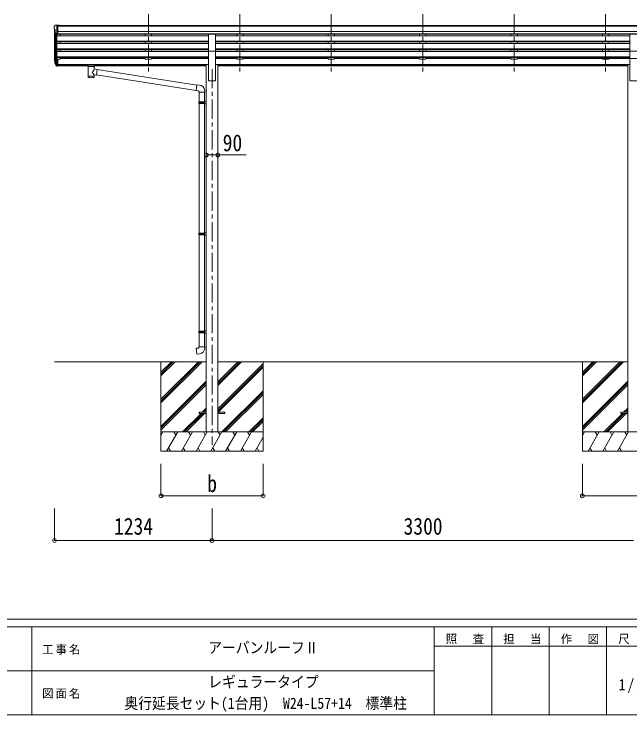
# Model space of a CAD drawing. Units: millimetres at full size, sheet at 1:30; some dimension numbers follow another scale. Extents: x -8432 to 8432, y -5820 to 5820.
# Drawn here: x -589 to 4234, y -5820 to -329 of the extents above; entities that cross this region are included whole.
import ezdxf
from ezdxf.enums import TextEntityAlignment as Align

# ---------------------------------------------------------------- set-up
doc = ezdxf.new("R2010")
doc.units = ezdxf.units.MM
doc.header["$LTSCALE"] = 30
doc.header["$PDMODE"] = 32
doc.header["$PDSIZE"] = 30
doc.linetypes.add('CHAIN1', pattern=[8, 5, -1, 1, -1])
for name, color, linetype, lineweight in [('0-0_0', 7, 'Continuous', 9), ('0-1_本体', 5, 'CHAIN1', 9), ('0-3_ELV2', 4, 'Continuous', 9), ('0-6_OTH_LINE', 6, 'Continuous', 9), ('0-9_OUTLINE', 7, 'Continuous', 9), ('F-0_240', 7, 'Continuous', 9)]:
    doc.layers.add(name, color=color, linetype=linetype, lineweight=lineweight)
doc.styles.add('ＭＳ ゴシック', font='')
doc.styles.get('ＭＳ ゴシック').set_extended_font_data('MS Gothic')

msp = doc.modelspace()

# ---------------------------------------------------------------- linework, layer by layer
at = {"layer": '0-0_0'}
for p, q in [((-272.83, -3052.93), (915.97, -3052.93)), ((561.17, -3052.93), (561.17, -3752.93)), ((561.17, -3347.11), (855.35, -3052.93)), ((561.17, -3361.25), (869.49, -3052.93)), ((561.17, -3375.39), (883.63, -3052.93)), ((561.17, -3163.26), (671.5, -3052.93)), ((561.17, -3149.12), (657.36, -3052.93)), ((561.17, -3134.98), (643.22, -3052.93)), ((1006.37, -3238.56), (1192, -3052.93)), ((1006.37, -3224.42), (1177.86, -3052.93)), ((1006.37, -3210.27), (1163.72, -3052.93)), ((1006.37, -3052.93), (4215.97, -3052.93)), ((1006.37, -3422.4), (1361.17, -3067.61)), ((1361.17, -3052.93), (1361.17, -3752.93)), ((3861.17, -3052.93), (3861.17, -3752.93)), ((3861.17, -3347.11), (4155.35, -3052.93)), ((3861.17, -3361.25), (4169.49, -3052.93)), ((3861.17, -3375.39), (4183.63, -3052.93)), ((3861.17, -3163.26), (3971.5, -3052.93)), ((3861.17, -3149.12), (3957.36, -3052.93)), ((3861.17, -3134.98), (3943.22, -3052.93)), ((1006.37, -3436.55), (1361.17, -3081.75)), ((1008.63, -3448.43), (1361.17, -3095.89)), ((561.17, -3559.24), (915.97, -3204.44)), ((561.17, -3573.38), (915.97, -3218.58)), ((561.17, -3587.52), (915.97, -3232.72)), ((3861.17, -3559.24), (4215.97, -3204.44)), ((3861.17, -3573.38), (4215.97, -3218.58)), ((3861.17, -3587.52), (4215.97, -3232.72)), ((1037.98, -3602.93), (1361.17, -3279.74)), ((1052.12, -3602.93), (1361.17, -3293.88)), ((1066.26, -3602.93), (1361.17, -3308.02)), ((729.61, -3602.93), (875.11, -3457.43)), ((743.75, -3602.93), (889.25, -3457.43)), ((757.89, -3602.93), (903.39, -3457.43)), ((884.11, -3448.43), (915.97, -3416.57)), ((898.25, -3448.43), (915.97, -3430.71)), ((912.39, -3448.43), (915.97, -3444.86)), ((4029.61, -3602.93), (4175.11, -3457.43)), ((4043.75, -3602.93), (4189.25, -3457.43)), ((4057.89, -3602.93), (4203.39, -3457.43)), ((4184.11, -3448.43), (4215.97, -3416.57)), ((4198.25, -3448.43), (4215.97, -3430.71)), ((4212.39, -3448.43), (4215.97, -3444.86)), ((1250.11, -3602.93), (1361.17, -3491.87)), ((1264.25, -3602.93), (1361.17, -3506.01)), ((1278.39, -3602.93), (1361.17, -3520.16)), ((1361.17, -3602.93), (561.17, -3602.93)), ((561.17, -3630.43), (577.05, -3602.93)), ((605.91, -3752.93), (692.52, -3602.93)), ((677.52, -3628.91), (662.52, -3602.93)), ((721.38, -3752.93), (807.99, -3602.93)), ((792.99, -3628.91), (777.98, -3602.93)), ((836.85, -3752.93), (923.46, -3602.93)), ((908.46, -3628.91), (893.46, -3602.93)), ((952.32, -3752.93), (1038.93, -3602.93)), ((1023.93, -3628.91), (1008.93, -3602.93)), ((1067.8, -3752.93), (1154.4, -3602.93)), ((1139.4, -3628.91), (1124.4, -3602.93)), ((1183.27, -3752.93), (1269.87, -3602.93)), ((1239.87, -3602.93), (1254.87, -3628.91)), ((1355.34, -3602.93), (1361.17, -3613.03)), ((4661.17, -3602.93), (3861.17, -3602.93)), ((3861.17, -3630.43), (3877.05, -3602.93)), ((3905.91, -3752.93), (3992.52, -3602.93)), ((3977.52, -3628.91), (3962.52, -3602.93)), ((4021.38, -3752.93), (4107.99, -3602.93)), ((4092.99, -3628.91), (4077.98, -3602.93)), ((4136.85, -3752.93), (4223.46, -3602.93)), ((4208.46, -3628.91), (4193.46, -3602.93)), ((1298.73, -3752.93), (1361.17, -3644.79)), ((620.91, -3726.95), (635.91, -3752.93)), ((736.38, -3726.95), (751.38, -3752.93)), ((851.85, -3726.95), (866.85, -3752.93)), ((967.32, -3726.95), (982.32, -3752.93)), ((1082.79, -3726.95), (1097.79, -3752.93)), ((1198.26, -3726.95), (1213.26, -3752.93)), ((1313.73, -3726.95), (1328.73, -3752.93)), ((3920.91, -3726.95), (3935.91, -3752.93)), ((4036.38, -3726.95), (4051.38, -3752.93)), ((4151.85, -3726.95), (4166.85, -3752.93)), ((561.17, -3752.93), (1361.17, -3752.93)), ((3861.17, -3752.93), (4661.17, -3752.93))]:
    msp.add_line(p, q, dxfattribs=at)
at = {"layer": '0-1_本体'}
for p, q in [((463.17, -328.52), (463.17, -806.04)), ((1179.17, -328.52), (1179.17, -806.04)), ((1895.17, -328.52), (1895.17, -806.04)), ((2611.17, -328.52), (2611.17, -806.04)), ((3327.17, -328.52), (3327.17, -806.04)), ((4043.17, -328.52), (4043.17, -806.04)), ((961.17, -759.36), (961.17, -3702.93))]:
    msp.add_line(p, q, dxfattribs=at)
at = {"layer": '0-3_ELV2'}
for p, q in [((-274.83, -425.42), (-274.83, -426.05)), ((-267.92, -416.62), (-271.99, -422.42)), ((-264.83, -416.05), (-267.16, -416.19)), ((-264.83, -416.05), (-246.33, -416.05)), ((-252.83, -489.03), (-252.83, -416.05)), ((-246.33, -416.05), (-236.33, -416.14)), ((-246.33, -488.03), (-246.33, -416.05)), ((5458.67, -417.65), (-246.33, -417.65)), ((5458.67, -422.87), (-246.33, -422.87)), ((-236.33, -417.65), (-236.33, -416.14)), ((-272.83, -446.62), (-272.83, -681.29)), ((-272.3, -447.23), (-266.98, -450.3)), ((-260.46, -487.22), (-269.46, -471.63)), ((-267.86, -474.4), (-267.86, -708)), ((-266.83, -450.56), (-266.83, -466.84)), ((-258.83, -488.56), (-258.84, -726.43)), ((-252.83, -489.03), (-258.04, -488.71)), ((-246.33, -488.03), (-252.83, -488.03)), ((-252.83, -489.03), (-252.83, -681.65)), ((5468.67, -466.4), (-246.33, -466.4)), ((5468.67, -484.25), (-246.33, -484.25)), ((933.67, -487.5), (-246.33, -487.5)), ((-227.83, -487.5), (-227.83, -500.01)), ((438.17, -487.5), (438.17, -500.01)), ((488.17, -487.5), (488.17, -499.91)), ((933.67, -618.48), (933.67, -486.68)), ((933.67, -486.68), (988.67, -486.68)), ((988.67, -618.48), (988.67, -486.68)), ((4233.67, -487.5), (988.67, -487.5)), ((1154.17, -487.5), (1154.17, -500.01)), ((1204.17, -487.5), (1204.17, -499.91)), ((1870.17, -487.5), (1870.17, -500.01)), ((1920.17, -487.5), (1920.17, -499.91)), ((2586.17, -487.5), (2586.17, -500.01)), ((2636.17, -487.5), (2636.17, -499.91)), ((3302.17, -487.5), (3302.17, -500.01)), ((3352.17, -487.5), (3352.17, -499.91)), ((4018.17, -487.5), (4018.17, -500.01)), ((4068.17, -487.5), (4068.17, -499.91)), ((4233.67, -618.48), (4233.67, -486.68)), ((4233.67, -486.68), (4288.67, -486.68)), ((933.67, -500.01), (-252.83, -500.01)), ((933.67, -541.89), (-252.83, -541.89)), ((933.67, -543.38), (-252.83, -543.38)), ((933.67, -547.7), (-252.83, -547.7)), ((-227.83, -547.7), (-227.83, -560.56)), ((438.17, -547.7), (438.17, -560.56)), ((488.17, -547.7), (488.17, -560.56)), ((4233.67, -500.01), (988.67, -500.01)), ((4233.67, -541.89), (988.67, -541.89)), ((4233.67, -543.38), (988.67, -543.38)), ((4233.67, -547.7), (988.67, -547.7)), ((1154.17, -547.7), (1154.17, -560.56)), ((1204.17, -547.7), (1204.17, -560.56)), ((1870.17, -547.7), (1870.17, -560.56)), ((1920.17, -547.7), (1920.17, -560.56)), ((2586.17, -547.7), (2586.17, -560.56)), ((2636.17, -547.7), (2636.17, -560.56)), ((3302.17, -547.7), (3302.17, -560.56)), ((3352.17, -547.7), (3352.17, -560.56)), ((4018.17, -547.7), (4018.17, -560.56)), ((4068.17, -547.7), (4068.17, -560.56)), ((933.67, -560.56), (-252.83, -560.56)), ((933.67, -602.43), (-252.83, -602.43)), ((933.67, -603.93), (-252.83, -603.93)), ((4233.67, -560.56), (988.67, -560.56)), ((4233.67, -602.43), (988.67, -602.43)), ((4233.67, -603.93), (988.67, -603.93)), ((933.67, -608.25), (-252.83, -608.25)), ((933.67, -621.1), (-252.83, -621.1)), ((-227.83, -608.25), (-227.83, -621.1)), ((438.17, -608.25), (438.17, -621.01)), ((488.17, -608.25), (488.17, -621.1)), ((933.67, -618.48), (933.67, -852.93)), ((933.67, -618.48), (988.67, -618.48)), ((4233.67, -608.25), (988.67, -608.25)), ((988.67, -618.48), (988.67, -852.93)), ((4233.67, -621.1), (988.67, -621.1)), ((1154.17, -608.25), (1154.17, -621.01)), ((1204.17, -608.25), (1204.17, -621.1)), ((1870.17, -608.25), (1870.17, -621.01)), ((1920.17, -608.25), (1920.17, -621.1)), ((2586.17, -608.25), (2586.17, -621.01)), ((2636.17, -608.25), (2636.17, -621.1)), ((3302.17, -608.25), (3302.17, -621.01)), ((3352.17, -608.25), (3352.17, -621.1)), ((4018.17, -608.25), (4018.17, -621.01)), ((4068.17, -608.25), (4068.17, -621.1)), ((4233.67, -618.48), (4233.67, -852.93)), ((4233.67, -618.48), (4288.67, -618.48)), ((-271.74, -695.84), (-267.86, -703.79)), ((-271.13, -694.46), (-267.86, -701.53)), ((-269.42, -707.12), (-269.08, -711.52)), ((-269.08, -711.52), (-260.28, -735.07)), ((-268.47, -710.96), (-260.28, -727.14)), ((-259.26, -726.01), (-267.02, -710.6)), ((933.67, -662.98), (-252.83, -662.98)), ((933.67, -664.48), (-252.83, -664.48)), ((933.67, -668.8), (-252.83, -668.8)), ((-252.83, -681.65), (-252.83, -736.43)), ((-246.33, -681.65), (-252.83, -681.65)), ((-246.33, -681.65), (-246.33, -735.69)), ((-227.83, -682.28), (-246.33, -682.28)), ((-227.83, -668.8), (-227.83, -682.28)), ((-227.83, -677.34), (438.17, -677.34)), ((438.17, -668.8), (438.17, -682.28)), ((488.17, -682.28), (438.17, -682.28)), ((488.17, -668.8), (488.17, -682.28)), ((933.67, -677.34), (488.17, -677.34)), ((4233.67, -662.98), (988.67, -662.98)), ((4233.67, -664.48), (988.67, -664.48)), ((4233.67, -668.8), (988.67, -668.8)), ((1154.17, -677.34), (988.67, -677.34)), ((1154.17, -668.8), (1154.17, -682.28)), ((1204.17, -682.28), (1154.17, -682.28)), ((1204.17, -668.8), (1204.17, -682.28)), ((1870.17, -677.34), (1204.17, -677.34)), ((1870.17, -668.8), (1870.17, -682.28)), ((1920.17, -682.28), (1870.17, -682.28)), ((1920.17, -668.8), (1920.17, -682.28)), ((2586.17, -677.34), (1920.17, -677.34)), ((2586.17, -668.8), (2586.17, -682.28)), ((2636.17, -682.28), (2586.17, -682.28)), ((2636.17, -668.8), (2636.17, -682.28)), ((3302.17, -677.34), (2636.17, -677.34)), ((3302.17, -668.8), (3302.17, -682.28)), ((3352.17, -682.28), (3302.17, -682.28)), ((3352.17, -668.8), (3352.17, -682.28)), ((4233.67, -677.34), (3352.17, -677.34)), ((4018.17, -668.8), (4018.17, -682.28)), ((4288.67, -677.34), (4018.17, -677.34)), ((4068.17, -682.28), (4018.17, -682.28)), ((4068.17, -668.8), (4068.17, -682.28)), ((5450.17, -677.34), (4068.17, -677.34)), ((-252.83, -726.68), (-257.97, -726.68)), ((-252.83, -728.49), (-257.68, -728.49)), ((-252.83, -736.43), (-257.68, -736.43)), ((-246.33, -721.78), (-252.83, -721.78)), ((-246.33, -726.66), (-252.83, -726.66)), ((-246.33, -735.69), (-252.83, -735.69)), ((915.97, -724.36), (-246.33, -724.36)), ((915.97, -725.75), (-246.33, -725.75)), ((-12.33, -733.44), (-246.33, -733.44)), ((915.97, -733.44), (41.67, -733.44)), ((915.97, -723.93), (915.97, -3602.93)), ((915.97, -723.93), (933.67, -723.93)), ((1006.37, -723.93), (988.67, -723.93)), ((1006.37, -723.93), (1006.37, -3602.93)), ((4215.97, -724.36), (1006.37, -724.36)), ((4215.97, -725.75), (1006.37, -725.75)), ((4215.97, -733.44), (1006.37, -733.44)), ((4215.97, -723.93), (4215.97, -3602.93)), ((4215.97, -723.93), (4233.67, -723.93)), ((933.67, -852.93), (988.67, -852.93)), ((4233.67, -852.93), (4288.67, -852.93)), ((861.17, -3448.43), (861.17, -3457.43)), ((861.17, -3448.43), (915.97, -3448.43)), ((861.17, -3457.43), (915.97, -3457.43)), ((1006.37, -3448.43), (1061.17, -3448.43)), ((1006.37, -3457.43), (1061.17, -3457.43)), ((1061.17, -3448.43), (1061.17, -3457.43)), ((4161.17, -3448.43), (4161.17, -3457.43)), ((4161.17, -3448.43), (4215.97, -3448.43)), ((4161.17, -3457.43), (4215.97, -3457.43))]:
    msp.add_line(p, q, dxfattribs=at)
for centre, radius, start, end in [((-271.83, -425.42), 3, 93, 180), ((-72.83, -426.05), 202, 180, 184.94904), ((-267.1, -417.19), 1, 93.5, 145), ((-267.93, -442.86), 6.18, 185.7035, 224.99897), ((-266.86, -470.13), 3, 94.7167, 210), ((-267.13, -466.84), 0.3, 274.7167, 0), ((-267.13, -450.56), 0.3, 0, 60), ((-257.86, -485.72), 3, 210, 266.5), ((-243.65, -686.73), 29.53, 186.50806, 197.98144), ((-242.24, -684.97), 30.41, 187.1552, 198.19734)]:
    msp.add_arc(centre, radius, start, end, dxfattribs=at)
for centre, major_axis, ratio, start_param, end_param in [((-184.18, -687.16), (-89.06, 1.43), 0.57596, 6.1962358, 6.3678173), ((-184.97, -680.48), (87.93, 4.42), 0.541684, 3.0659337, 3.2228513), ((-268.12, -707.12), (1.3, 0), 0.90356, 1.3700892, 3.347195), ((-182.2, -690.93), (-89.07, 0), 0.90356, 0.2056023, 0.2515348), ((-182.91, -687.06), (-88.05, 0), 0.90356, 0.2662965, 0.3003836), ((-257.68, -725.78), (-3, 0), 0.90356, 0.5235988, 1.5707963), ((-257.68, -733.71), (3, 0), 0.90356, 3.6651914, 4.712389), ((-257.97, -725.33), (-1.5, 0), 0.90356, 0.5235988, 1.5707963)]:
    msp.add_ellipse(centre, major_axis=major_axis, ratio=ratio, start_param=start_param, end_param=end_param, dxfattribs=at)
at = {"layer": '0-6_OTH_LINE'}
for p, q in [((915.97, -1432.48), (1006.37, -1432.48)), ((561.17, -4102.93), (561.17, -3852.95)), ((1361.17, -4102.93), (1361.17, -3852.95)), ((3861.17, -4102.93), (3861.17, -3852.95)), ((561.17, -4102.93), (1361.17, -4102.93)), ((3861.17, -4102.93), (4661.17, -4102.93)), ((-272.83, -4452.93), (-272.83, -4202.93)), ((961.17, -4452.93), (961.17, -4202.93)), ((-272.83, -4452.93), (961.17, -4452.93)), ((961.17, -4452.93), (4261.17, -4452.93))]:
    msp.add_line(p, q, dxfattribs=at)
at = {"layer": '0-6_OTH_LINE', "lineweight": 18}
msp.add_line((1006.37, -1432.48), (1228.32, -1432.48), dxfattribs=at)
at = {"layer": '0-6_OTH_LINE'}
for p in [(915.97, -1432.48), (1006.37, -1432.48), (561.17, -4102.93), (1361.17, -4102.93), (3861.17, -4102.93), (-272.83, -4452.93), (961.17, -4452.93)]:
    msp.add_point(p, dxfattribs=at)
at = {"layer": '0-9_OUTLINE'}
for p, q in [((-28.83, -726.53), (-28.83, -732.29)), ((-26.83, -725.87), (56.17, -725.87)), ((-26.83, -728.04), (56.17, -728.04)), ((-26.83, -732.95), (-12.33, -732.95)), ((-12.33, -738.6), (-12.33, -732.05)), ((-8.23, -739.52), (-8.25, -824.96)), ((62.79, -762.17), (37.56, -758.25)), ((37.57, -758.26), (37.57, -739.52)), ((41.67, -738.6), (41.67, -732.05)), ((41.67, -732.95), (56.17, -732.95)), ((62.79, -762.17), (55.77, -807.43)), ((58.17, -726.53), (58.17, -732.29)), ((841.77, -885.08), (62.47, -764.18)), ((37.59, -824.96), (37.56, -804.29)), ((37.56, -804.6), (55.77, -807.43)), ((838.1, -927.01), (56.04, -805.68)), ((862.78, -884.96), (841.94, -883.13)), ((903.86, -940.7), (903.86, -929.79)), ((857.86, -940.7), (903.86, -940.7)), ((859.97, -940.7), (859.97, -1017)), ((901.97, -940.7), (901.97, -1014.44)), ((857.97, -1019), (858.97, -1017)), ((857.97, -1019), (901.97, -1019)), ((857.97, -1019), (857.97, -1027)), ((857.97, -1027), (901.97, -1027)), ((857.97, -1027), (858.97, -1029)), ((858.97, -1017), (901.97, -1017)), ((858.97, -1029), (901.97, -1029)), ((859.97, -1029), (859.97, -2045.68)), ((897.49, -1019), (897.06, -1017)), ((899.97, -1014.5), (915.97, -1014.03)), ((899.97, -1016.5), (899.97, -1014.5)), ((899.97, -1016.5), (901.97, -1016.5)), ((899.97, -1031.5), (899.97, -1029.5)), ((899.97, -1031.5), (915.97, -1031.97)), ((901.97, -1031.56), (901.97, -2043.13)), ((915.97, -1014.03), (915.97, -1031.97)), ((857.97, -2047.68), (858.97, -2045.68)), ((857.97, -2047.68), (901.97, -2047.68)), ((857.97, -2047.68), (857.97, -2055.68)), ((857.97, -2055.68), (901.97, -2055.68)), ((857.97, -2055.68), (858.97, -2057.68)), ((858.97, -2045.68), (901.97, -2045.68)), ((858.97, -2057.68), (901.97, -2057.68)), ((859.97, -2057.68), (859.97, -2813.37)), ((897.49, -2047.68), (897.06, -2045.68)), ((899.97, -2043.18), (915.97, -2042.71)), ((899.97, -2045.18), (899.97, -2043.18)), ((899.97, -2045.18), (901.97, -2045.18)), ((899.97, -2060.18), (899.97, -2058.18)), ((899.97, -2060.18), (915.97, -2060.65)), ((901.97, -2060.24), (901.97, -2810.81)), ((915.97, -2042.71), (915.97, -2060.65)), ((857.97, -2815.37), (858.97, -2813.37)), ((857.97, -2815.37), (901.97, -2815.37)), ((857.97, -2815.37), (857.97, -2823.37)), ((857.97, -2823.37), (901.97, -2823.37)), ((857.97, -2823.37), (858.97, -2825.37)), ((858.97, -2813.37), (901.97, -2813.37)), ((858.97, -2825.37), (901.97, -2825.37)), ((859.97, -2825.37), (859.97, -2935.37)), ((897.49, -2815.37), (897.06, -2813.37)), ((899.97, -2810.87), (915.97, -2810.4)), ((899.97, -2812.87), (899.97, -2810.87)), ((899.97, -2812.87), (901.97, -2812.87)), ((899.97, -2827.87), (899.97, -2825.87)), ((899.97, -2827.87), (915.97, -2828.34)), ((901.97, -2827.93), (901.97, -2935.37)), ((915.97, -2810.4), (915.97, -2828.34)), ((857.97, -2935.37), (903.97, -2935.37)), ((857.97, -2945.37), (857.97, -2935.37)), ((903.97, -2935.37), (903.97, -2946.29))]:
    msp.add_line(p, q, dxfattribs=at)
for points in [[(-28.83, -726.53), (-28.79, -726.33), (-28.71, -726.2), (-28.61, -726.1), (-28.51, -726.04), (-28.39, -726), (-28.1, -725.94), (-27.61, -725.89), (-27.07, -725.87), (-26.83, -725.87)], [(-28.83, -732.29), (-28.79, -732.48), (-28.71, -732.62), (-28.61, -732.71), (-28.51, -732.77), (-28.39, -732.82), (-28.1, -732.88), (-27.61, -732.93), (-27.07, -732.95), (-26.83, -732.95)], [(56.17, -725.87), (56.52, -725.87), (57.05, -725.9), (57.5, -725.95), (57.8, -726.02), (57.97, -726.12), (58.09, -726.26), (58.16, -726.44), (58.17, -726.53)], [(56.17, -732.95), (56.52, -732.95), (57.05, -732.92), (57.5, -732.87), (57.8, -732.79), (57.97, -732.69), (58.09, -732.56), (58.16, -732.38), (58.17, -732.29)], [(841.94, -883.13), (837.93, -928.96), (857.86, -930.7), (857.86, -940.7)], [(897.49, -1019), (897.49, -1027), (897.06, -1029)], [(899.97, -1029.5), (901.97, -1029.5), (901.97, -1016.5)], [(897.49, -2047.68), (897.49, -2055.68), (897.06, -2057.68)], [(899.97, -2058.18), (901.97, -2058.18), (901.97, -2045.18)], [(897.49, -2815.37), (897.49, -2823.37), (897.06, -2825.37)], [(899.97, -2825.87), (901.97, -2825.87), (901.97, -2812.87)], [(862.89, -2991.12), (842.05, -2992.94), (838.04, -2947.12), (857.97, -2945.37)]]:
    msp.add_lwpolyline(points, dxfattribs=at)
for centre, start, end in [((858.86, -929.79), 0, 85), ((858.97, -2946.29), 275, 0)]:
    msp.add_arc(centre, 45, start, end, dxfattribs=at)
for centre, major_axis, ratio, start_param, end_param in [((-26.83, -728.26), (2, 0), 0.109601, 3.1415927, 4.712389), ((14.67, -738.51), (27.06, 0), 0.069685, 3.1415927, 6.2831853), ((14.67, -732.05), (27, 0), 0.070066, 6.2831853, 9.424778), ((14.66, -784.79), (-22.81, -26.62), 0.234429, 1.6855472, 3.1268519), ((25.67, -736.03), (16, 0), 0.361356, 6.2636979, 6.2831853), ((56.17, -728.26), (2, 0), 0.109601, 4.712389, 6.2831853), ((14.67, -812.52), (22.91, 0), 0.122865, 3.1415927, 6.2831853), ((17.22, -782.15), (20.32, -22.25), 0.045535, 0.0389954, 1.3075346), ((14.67, -824.96), (22.92, 0), 0.101955, 3.1415499, 6.2833984)]:
    msp.add_ellipse(centre, major_axis=major_axis, ratio=ratio, start_param=start_param, end_param=end_param, dxfattribs=at)
at = {"layer": 'F-0_240', "color": 5}
for p, q in [((-8432.06, -5070), (8007.94, -5070)), ((-8432.06, -5130), (5341.19, -5130)), ((-448.82, -5130), (-448.82, -5820)), ((2701.18, -5130), (2701.18, -5820)), ((3151.18, -5130), (3151.18, -5820)), ((3601.18, -5130), (3601.18, -5820)), ((4051.18, -5130), (4051.18, -5820)), ((2701.18, -5280), (4501.18, -5280)), ((-3448.82, -5475), (2701.18, -5475)), ((-8432.06, -5820), (8007.94, -5820))]:
    msp.add_line(p, q, dxfattribs=at)

# ---------------------------------------------------------------- texts
at = {"layer": '0-6_OTH_LINE', "color": 7, "style": 'ＭＳ ゴシック', "width": 0.85}
for s, p in [('90', (1044.87, -1443.06)), ('b', (923.67, -4112.93)), ('1234', (194.17, -4446.93)), ('3300', (2461.17, -4446.93))]:
    msp.add_text(s, height=132, dxfattribs=at).set_placement(p, align=Align.BOTTOM_LEFT)
at = {"layer": 'F-0_240', "style": 'ＭＳ ゴシック', "width": 0.9}
for s, p in [('アーバンルーフⅡ', (931.18, -5362.5)), ('レギュラータイプ', (931.18, -5630.88)), ('奥行延長セット(1台用)\u3000W24-L57+14\u3000標準柱', (274.93, -5798.5))]:
    msp.add_text(s, height=87.98, dxfattribs=at).set_placement(p, align=Align.BOTTOM_LEFT)
at = {"layer": 'F-0_240', "attachment_point": 7, "style": 'ＭＳ ゴシック'}
for s, insert, char_height in [('\\T1.17;照\u3000査', (2791.19, -5265), 65.98), ('\\T1.17;担\u3000当', (3241.19, -5265), 65.98), ('\\T1.17;作\u3000図', (3691.18, -5265), 65.98), ('\\T1.17;尺\u3000度', (4141.19, -5265), 65.98), ('\\T1.17;工事名', (-369.71, -5347.5), 65.98), ('\\T1.28;\\W0.9;1/30', (4144.93, -5647.5), 87.98), ('\\T1.17;図面名', (-369.71, -5692.5), 65.98)]:
    msp.add_mtext(s, dxfattribs=dict(at, insert=insert, char_height=char_height))

doc.saveas('drawing.dxf')
